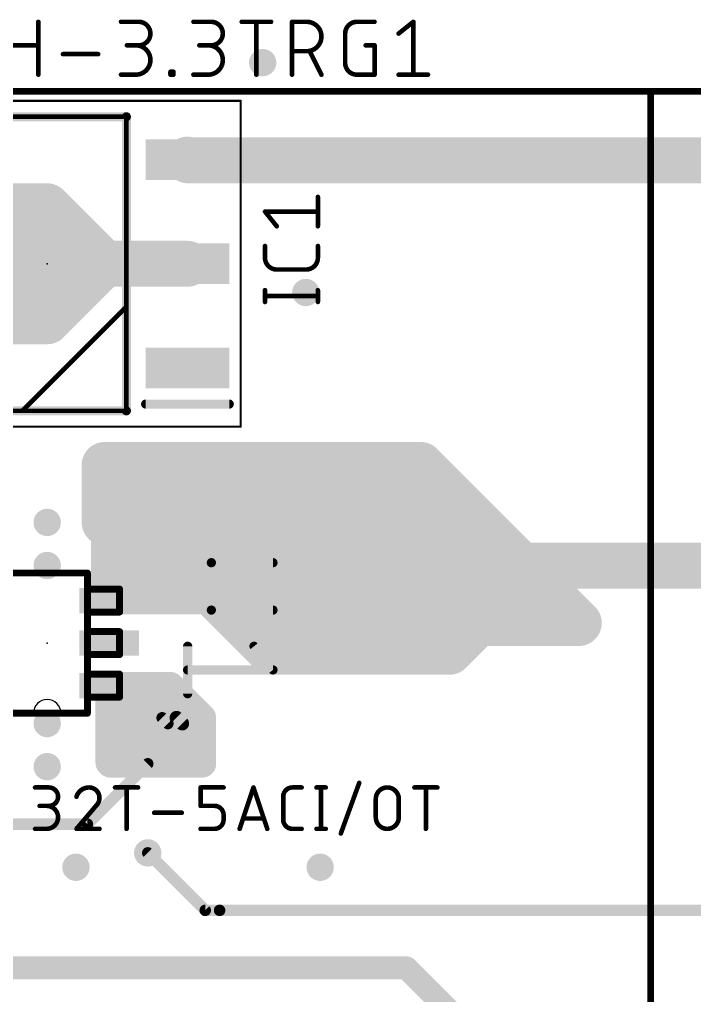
# Model space of a CAD drawing. Extents: x -1.91 to 1.91, y -2.61 to 1.61.
# Drawn here: x -0.024 to 0.563, y 0.263 to 1.113 of the extents above; entities that cross this region are included whole.
import ezdxf

# ---------------------------------------------------------------- set-up
doc = ezdxf.new("R2010")
doc.units = 0
for name, color, linetype in [('1', 22, 'CONTINUOUS'), ('18', 82, 'CONTINUOUS'), ('21', 253, 'CONTINUOUS'), ('23', 7, 'CONTINUOUS'), ('25', 253, 'CONTINUOUS'), ('51', 253, 'CONTINUOUS')]:
    doc.layers.add(name, color=color, linetype=linetype)

# ---------------------------------------------------------------- blocks, each defined once
blk = doc.blocks.new('RECT')
blk.add_solid([(-0.5, -0.5), (0.5, -0.5), (-0.5, 0.5), (0.5, 0.5)])
blk = doc.blocks.new('ROUNDV')
at = {"const_width": 0.5}
blk.add_lwpolyline([(0, -0.25, 1), (0, 0.25, 1), (0, -0.25)], format="xyb", dxfattribs=at)

msp = doc.modelspace()

# ---------------------------------------------------------------- linework, layer by layer
at = {"layer": '1'}
for points, const_width in [([(0.122598, 0.99), (0.122047, 0.990551)], 0.04), ([(0.86, 0.99), (0.122598, 0.99)], 0.04), ([(0, 0.95), (-0.1, 0.95)], 0.04), ([(0.025, 0.925), (0, 0.95)], 0.04), ([(-0.097047, 0.925), (0.025, 0.925)], 0.04), ([(0.025, 0.925), (0.05, 0.9)], 0.04), ([(0.05, 0.9), (-0.175, 0.9)], 0.04), ([(0.05, 0.9), (0, 0.85)], 0.04), ([(0.122047, 0.9), (0.05, 0.9)], 0.04), ([(-0.1, 0.875), (0, 0.875)], 0.04), ([(0, 0.85), (-0.1, 0.85)], 0.04), ([(0.05, 0.7), (0.05, 0.725)], 0.04), ([(0.05, 0.725), (0.325, 0.725)], 0.04), ([(0.325, 0.725), (0.35, 0.7)], 0.04), ([(0.05, 0.675), (0.05, 0.7)], 0.04), ([(0.05, 0.7), (0.175, 0.7)], 0.04), ([(0.175, 0.7), (0.20625, 0.66875)], 0.04), ([(0.175, 0.7), (0.2375, 0.7)], 0.04), ([(0.2375, 0.7), (0.26875, 0.66875)], 0.04), ([(0.2375, 0.7), (0.325, 0.7)], 0.04), ([(0.325, 0.7), (0.4125, 0.6125)], 0.04), ([(0.325, 0.7), (0.35, 0.7)], 0.04), ([(0.35, 0.7), (0.4625, 0.5875)], 0.04), ([(0.20625, 0.66875), (0.225, 0.65)], 0.04), ([(0.20625, 0.66875), (0.24375, 0.66875)], 0.04), ([(0.24375, 0.66875), (0.2875, 0.625)], 0.04), ([(0.26875, 0.66875), (0.2875, 0.65)], 0.04), ([(0.30625, 0.66875), (0.26875, 0.66875)], 0.04), ([(0.3125, 0.675), (0.30625, 0.66875)], 0.04), ([(0.35, 0.6375), (0.3125, 0.675)], 0.04), ([(0.15, 0.675), (0.05, 0.675)], 0.024), ([(0.05, 0.675), (0.05, 0.655)], 0.024), ([(0.1375, 0.66), (0.13, 0.6525)], 0.04), ([(0.1625, 0.6625), (0.15, 0.675)], 0.024), ([(0.175, 0.65), (0.1625, 0.6625)], 0.04), ([(0.1725, 0.6525), (0.1625, 0.6625)], 0.024), ([(0.05, 0.655), (0.05, 0.64)], 0.024), ([(0.0525, 0.6525), (0.05, 0.655)], 0.024), ([(0.13, 0.6525), (0.0525, 0.6525)], 0.024), ([(0.1725, 0.6525), (0.13, 0.6525)], 0.024), ([(0.225, 0.65), (0.175, 0.65)], 0.04), ([(0.175, 0.65), (0.1725, 0.6525)], 0.024), ([(0.225, 0.65), (0.268, 0.607)], 0.04), ([(0.2875, 0.65), (0.225, 0.65)], 0.04), ([(0.2875, 0.65), (0.3375, 0.6)], 0.04), ([(0.17, 0.64), (0.1775, 0.6475)], 0.024), ([(0.1775, 0.6475), (0.175, 0.65)], 0.024), ([(0.375, 0.6125), (0.35, 0.6375)], 0.04), ([(0.9625, 0.6375), (0.35, 0.6375)], 0.04), ([(0.05, 0.64), (0.05, 0.625)], 0.024), ([(0.05, 0.64), (0.17, 0.64)], 0.024), ([(0.0575, 0.6325), (0.05, 0.64)], 0.024), ([(0.185, 0.625), (0.17, 0.64)], 0.02), ([(0.05, 0.625), (0.05, 0.611)], 0.024), ([(0.05, 0.625), (0.185, 0.625)], 0.024), ([(0.2, 0.6325), (0.0575, 0.6325)], 0.024), ([(0.185, 0.625), (0.2275, 0.625)], 0.024), ([(0.1975, 0.6275), (0.195, 0.625)], 0.024), ([(0.195, 0.625), (0.2, 0.63)], 0.02), ([(0.235, 0.6325), (0.2, 0.6325)], 0.024), ([(0.2, 0.63), (0.2, 0.6325)], 0.02), ([(0.2, 0.6195), (0.2, 0.63)], 0.02), ([(0.2275, 0.625), (0.235, 0.6325)], 0.024), ([(0.2125, 0.607), (0.2, 0.6195)], 0.02), ([(0.375, 0.5875), (0.375, 0.6125)], 0.04), ([(0.4125, 0.6125), (0.425, 0.6125)], 0.04), ([(0.425, 0.6125), (0.45, 0.5875)], 0.04), ([(0.05, 0.611), (0.054, 0.607)], 0.024), ([(0.15, 0.607), (0.1945, 0.5625)], 0.04), ([(0.1945, 0.6), (0.1875, 0.607)], 0.04), ([(0.2195, 0.6), (0.1945, 0.6)], 0.04), ([(0.2125, 0.607), (0.268, 0.607)], 0.04), ([(0.2195, 0.6), (0.2125, 0.607)], 0.04), ([(0.3375, 0.6), (0.2195, 0.6)], 0.04), ([(0.35, 0.5875), (0.3375, 0.6)], 0.04), ([(0.054, 0.607), (0.15, 0.607)], 0.024), ([(0.15, 0.607), (0.1875, 0.607)], 0.024), ([(0.1875, 0.607), (0.2125, 0.607)], 0.024), ([(0.2125, 0.607), (0.237, 0.607)], 0.024), ([(0.375, 0.5875), (0.35, 0.5875)], 0.04), ([(0.35, 0.5625), (0.375, 0.5875)], 0.04), ([(0.45, 0.5875), (0.375, 0.5875)], 0.04), ([(0.4625, 0.5875), (0.45, 0.5875)], 0.04), ([(0.1945, 0.5625), (0.35, 0.5625)], 0.04), ([(0.054, 0.533), (0.054, 0.515)], 0.024), ([(0.054, 0.533), (0.107, 0.533)], 0.024), ([(0.107, 0.533), (0.12, 0.52)], 0.024), ([(0.11, 0.525), (0.1, 0.515)], 0.02), ([(0.054, 0.515), (0.054, 0.5)], 0.024), ([(0.054, 0.515), (0.1, 0.515)], 0.024), ([(0.1, 0.515), (0.115, 0.515)], 0.024), ([(0.115, 0.515), (0.12, 0.52)], 0.024), ([(0.12, 0.52), (0.135, 0.505)], 0.024), ([(0.059, 0.505), (0.054, 0.5)], 0.024), ([(0.054, 0.5), (0.054, 0.485)], 0.024), ([(0.1, 0.505), (0.059, 0.505)], 0.024), ([(0.1125, 0.505), (0.1, 0.505)], 0.024), ([(0.115, 0.5), (0.1, 0.485)], 0.02), ([(0.105, 0.5), (0.1, 0.505)], 0.01), ([(0.135, 0.505), (0.1125, 0.505)], 0.024), ([(0.1125, 0.505), (0.1175, 0.5)], 0.012), ([(0.135, 0.505), (0.135, 0.485)], 0.024), ([(0.054, 0.485), (0.054, 0.466)], 0.024), ([(0.054, 0.485), (0.1, 0.485)], 0.024), ([(0.1, 0.485), (0.135, 0.485)], 0.024), ([(0.135, 0.485), (0.135, 0.465)], 0.024), ([(0.054, 0.466), (0.055, 0.465)], 0.024), ([(0.055, 0.465), (0.0875, 0.465)], 0.024), ([(0.0875, 0.465), (0.135, 0.465)], 0.024), ([(0.0875, 0.465), (0.035, 0.4125)], 0.01), ([(0.035, 0.4125), (-0.4, 0.4125)], 0.01), ([(0.1375, 0.3375), (0.0875, 0.3875)], 0.01), ([(0.15, 0.3375), (0.1375, 0.3375)], 0.01), ([(0.675, 0.3375), (0.15, 0.3375)], 0.01), ([(-0.325, 0.2875), (0.3125, 0.2875)], 0.02), ([(0.3125, 0.2875), (0.65, -0.05)], 0.02)]:
    msp.add_lwpolyline(points, dxfattribs=dict(at, const_width=const_width))
for points, const_width in [([(0.129118, 0.997622, 1), (0.114976, 0.98348)], 0.02), ([(0.122598, 1, 1), (0.122598, 0.98)], 0.02), ([(0.115527, 0.982929, 1), (0.129669, 0.997071)], 0.02), ([(0.007071, 0.957071, 1), (-0.007071, 0.942929)], 0.02), ([(0, 0.94, 1), (0, 0.96)], 0.02), ([(0.032071, 0.932071, 1), (0.017929, 0.917929)], 0.02), ([(0.025, 0.915, 1), (0.025, 0.935)], 0.02), ([(0.017929, 0.917929, 1), (0.032071, 0.932071)], 0.02), ([(0.05, 0.91, 1), (0.05, 0.89)], 0.02), ([(0.057071, 0.892929, 1), (0.042929, 0.907071)], 0.02), ([(0.042929, 0.892929, 1), (0.057071, 0.907071)], 0.02), ([(0.05, 0.89, 1), (0.05, 0.91)], 0.02), ([(0.122047, 0.89, 1), (0.122047, 0.91)], 0.02), ([(0, 0.865, 1), (0, 0.885)], 0.02), ([(-0.007071, 0.857071, 1), (0.007071, 0.842929)], 0.02), ([(0, 0.84, 1), (0, 0.86)], 0.02), ([(0.06, 0.725, 1), (0.04, 0.725)], 0.02), ([(0.05, 0.735, 1), (0.05, 0.715)], 0.02), ([(0.332071, 0.732071, 1), (0.317929, 0.717929)], 0.02), ([(0.325, 0.715, 1), (0.325, 0.735)], 0.02), ([(0.06, 0.7, 1), (0.04, 0.7)], 0.02), ([(0.05, 0.71, 1), (0.05, 0.69)], 0.02), ([(0.182071, 0.707071, 1), (0.167929, 0.692929)], 0.02), ([(0.175, 0.71, 1), (0.175, 0.69)], 0.02), ([(0.175, 0.69, 1), (0.175, 0.71)], 0.02), ([(0.244571, 0.707071, 1), (0.230429, 0.692929)], 0.02), ([(0.2375, 0.71, 1), (0.2375, 0.69)], 0.02), ([(0.2375, 0.69, 1), (0.2375, 0.71)], 0.02), ([(0.332071, 0.707071, 1), (0.317929, 0.692929)], 0.02), ([(0.325, 0.71, 1), (0.325, 0.69)], 0.02), ([(0.325, 0.69, 1), (0.325, 0.71)], 0.02), ([(0.357071, 0.707071, 1), (0.342929, 0.692929)], 0.02), ([(0.342929, 0.692929, 1), (0.357071, 0.707071)], 0.02), ([(0.35, 0.69, 1), (0.35, 0.71)], 0.02), ([(0.04, 0.7, 1), (0.06, 0.7)], 0.02), ([(0.213321, 0.675821, 1), (0.199179, 0.661679)], 0.02), ([(0.20625, 0.67875, 1), (0.20625, 0.65875)], 0.02), ([(0.250821, 0.675821, 1), (0.236679, 0.661679)], 0.02), ([(0.24375, 0.65875, 1), (0.24375, 0.67875)], 0.02), ([(0.275821, 0.675821, 1), (0.261679, 0.661679)], 0.02), ([(0.26875, 0.67875, 1), (0.26875, 0.65875)], 0.02), ([(0.319571, 0.682071, 1), (0.305429, 0.667929)], 0.02), ([(0.319571, 0.667929, 1), (0.305429, 0.682071)], 0.02), ([(0.30625, 0.65875, 1), (0.30625, 0.67875)], 0.02), ([(0.04, 0.675, 1), (0.06, 0.675)], 0.02), ([(0.05, 0.681, 1), (0.05, 0.669)], 0.012), ([(0.056, 0.675, 1), (0.044, 0.675)], 0.012), ([(0.144571, 0.652929, 1), (0.130429, 0.667071)], 0.02), ([(0.154243, 0.679243, 1), (0.145757, 0.670757)], 0.012), ([(0.169571, 0.669571, 1), (0.155429, 0.655429)], 0.02), ([(0.15, 0.669, 1), (0.15, 0.681)], 0.012), ([(0.199179, 0.661679, 1), (0.213321, 0.675821)], 0.02), ([(0.261679, 0.661679, 1), (0.275821, 0.675821)], 0.02), ([(0.299179, 0.675821, 1), (0.313321, 0.661679)], 0.02), ([(0.166743, 0.666743, 1), (0.158257, 0.658257)], 0.012), ([(0.158257, 0.658257, 1), (0.166743, 0.666743)], 0.012), ([(0.054243, 0.659243, 1), (0.045757, 0.650757)], 0.012), ([(0.056, 0.655, 1), (0.044, 0.655)], 0.012), ([(0.0525, 0.6585, 1), (0.0525, 0.6465)], 0.012), ([(0.048257, 0.648257, 1), (0.056743, 0.656743)], 0.012), ([(0.122929, 0.659571, 1), (0.137071, 0.645429)], 0.02), ([(0.13, 0.6585, 1), (0.13, 0.6465)], 0.012), ([(0.13, 0.6465, 1), (0.13, 0.6585)], 0.012), ([(0.175, 0.66, 1), (0.175, 0.64)], 0.02), ([(0.167929, 0.642929, 1), (0.182071, 0.657071)], 0.02), ([(0.176743, 0.656743, 1), (0.168257, 0.648257)], 0.012), ([(0.168257, 0.648257, 1), (0.176743, 0.656743)], 0.012), ([(0.1725, 0.6465, 1), (0.1725, 0.6585)], 0.012), ([(0.232071, 0.657071, 1), (0.217929, 0.642929)], 0.02), ([(0.225, 0.66, 1), (0.225, 0.64)], 0.02), ([(0.217929, 0.642929, 1), (0.232071, 0.657071)], 0.02), ([(0.225, 0.64, 1), (0.225, 0.66)], 0.02), ([(0.294571, 0.657071, 1), (0.280429, 0.642929)], 0.02), ([(0.280429, 0.642929, 1), (0.294571, 0.657071)], 0.02), ([(0.2875, 0.64, 1), (0.2875, 0.66)], 0.02), ([(0.044, 0.655, 1), (0.056, 0.655)], 0.012), ([(0.179243, 0.654243, 1), (0.170757, 0.645757)], 0.012), ([(0.170757, 0.645757, 1), (0.179243, 0.654243)], 0.012), ([(0.181743, 0.643257, 1), (0.173257, 0.651743)], 0.012), ([(0.173257, 0.643257, 1), (0.181743, 0.651743)], 0.012), ([(0.357071, 0.644571, 1), (0.342929, 0.630429)], 0.02), ([(0.35, 0.6475, 1), (0.35, 0.6275)], 0.02), ([(0.342929, 0.630429, 1), (0.357071, 0.644571)], 0.02), ([(0.054243, 0.644243, 1), (0.045757, 0.635757)], 0.012), ([(0.056, 0.64, 1), (0.044, 0.64)], 0.012), ([(0.05, 0.646, 1), (0.05, 0.634)], 0.012), ([(0.044, 0.64, 1), (0.056, 0.64)], 0.012), ([(0.165757, 0.644243, 1), (0.174243, 0.635757)], 0.012), ([(0.173536, 0.643536, 1), (0.166464, 0.636464)], 0.01), ([(0.17, 0.634, 1), (0.17, 0.646)], 0.012), ([(0.056, 0.625, 1), (0.044, 0.625)], 0.012), ([(0.05, 0.631, 1), (0.05, 0.619)], 0.012), ([(0.0575, 0.6385, 1), (0.0575, 0.6265)], 0.012), ([(0.053257, 0.628257, 1), (0.061743, 0.636743)], 0.012), ([(0.185, 0.631, 1), (0.185, 0.619)], 0.012), ([(0.185, 0.619, 1), (0.185, 0.631)], 0.012), ([(0.201743, 0.623257, 1), (0.193257, 0.631743)], 0.012), ([(0.2, 0.6385, 1), (0.2, 0.6265)], 0.012), ([(0.205, 0.6325, 1), (0.195, 0.6325)], 0.01), ([(0.205, 0.63, 1), (0.195, 0.63)], 0.01), ([(0.203536, 0.626464, 1), (0.196464, 0.633536)], 0.01), ([(0.2, 0.6265, 1), (0.2, 0.6385)], 0.012), ([(0.2275, 0.619, 1), (0.2275, 0.631)], 0.012), ([(0.239243, 0.628257, 1), (0.230757, 0.636743)], 0.012), ([(0.235, 0.6265, 1), (0.235, 0.6385)], 0.012), ([(0.280429, 0.617929, 1), (0.294571, 0.632071)], 0.02), ([(0.044, 0.625, 1), (0.056, 0.625)], 0.012), ([(0.181464, 0.621464, 1), (0.188536, 0.628536)], 0.01), ([(0.190757, 0.629243, 1), (0.199243, 0.620757)], 0.012), ([(0.191464, 0.628536, 1), (0.198536, 0.621464)], 0.01), ([(0.203536, 0.623036, 1), (0.196464, 0.615964)], 0.01), ([(0.195, 0.63, 1), (0.205, 0.63)], 0.01), ([(0.223257, 0.629243, 1), (0.231743, 0.620757)], 0.012), ([(0.385, 0.6125, 1), (0.365, 0.6125)], 0.02), ([(0.367929, 0.605429, 1), (0.382071, 0.619571)], 0.02), ([(0.4125, 0.6225, 1), (0.4125, 0.6025)], 0.02), ([(0.405429, 0.605429, 1), (0.419571, 0.619571)], 0.02), ([(0.432071, 0.619571, 1), (0.417929, 0.605429)], 0.02), ([(0.425, 0.6025, 1), (0.425, 0.6225)], 0.02), ([(0.054243, 0.615243, 1), (0.045757, 0.606757)], 0.012), ([(0.157071, 0.614071, 1), (0.142929, 0.599929)], 0.02), ([(0.194571, 0.614071, 1), (0.180429, 0.599929)], 0.02), ([(0.1945, 0.61, 1), (0.1945, 0.59)], 0.02), ([(0.195, 0.6195, 1), (0.205, 0.6195)], 0.01), ([(0.2125, 0.617, 1), (0.2125, 0.597)], 0.02), ([(0.219571, 0.614071, 1), (0.205429, 0.599929)], 0.02), ([(0.2195, 0.61, 1), (0.2195, 0.59)], 0.02), ([(0.2195, 0.59, 1), (0.2195, 0.61)], 0.02), ([(0.260929, 0.599929, 1), (0.275071, 0.614071)], 0.02), ([(0.268, 0.597, 1), (0.268, 0.617)], 0.02), ([(0.344571, 0.607071, 1), (0.330429, 0.592929)], 0.02), ([(0.3375, 0.59, 1), (0.3375, 0.61)], 0.02), ([(0.044, 0.611, 1), (0.056, 0.611)], 0.012), ([(0.054, 0.613, 1), (0.054, 0.601)], 0.012), ([(0.049757, 0.602757, 1), (0.058243, 0.611243)], 0.012), ([(0.15, 0.613, 1), (0.15, 0.601)], 0.012), ([(0.15, 0.601, 1), (0.15, 0.613)], 0.012), ([(0.1875, 0.613, 1), (0.1875, 0.601)], 0.012), ([(0.187429, 0.592929, 1), (0.201571, 0.607071)], 0.02), ([(0.1875, 0.601, 1), (0.1875, 0.613)], 0.012), ([(0.2125, 0.613, 1), (0.2125, 0.601)], 0.012), ([(0.212429, 0.592929, 1), (0.226571, 0.607071)], 0.02), ([(0.208964, 0.603464, 1), (0.216036, 0.610536)], 0.01), ([(0.2125, 0.601, 1), (0.2125, 0.613)], 0.012), ([(0.237, 0.601, 1), (0.237, 0.613)], 0.012), ([(0.330429, 0.592929, 1), (0.344571, 0.607071)], 0.02), ([(0.35, 0.5975, 1), (0.35, 0.5775)], 0.02), ([(0.342929, 0.580429, 1), (0.357071, 0.594571)], 0.02), ([(0.375, 0.5975, 1), (0.375, 0.5775)], 0.02), ([(0.382071, 0.580429, 1), (0.367929, 0.594571)], 0.02), ([(0.375, 0.5775, 1), (0.375, 0.5975)], 0.02), ([(0.45, 0.5975, 1), (0.45, 0.5775)], 0.02), ([(0.442929, 0.580429, 1), (0.457071, 0.594571)], 0.02), ([(0.45, 0.5775, 1), (0.45, 0.5975)], 0.02), ([(0.455429, 0.580429, 1), (0.469571, 0.594571)], 0.02), ([(0.4625, 0.5775, 1), (0.4625, 0.5975)], 0.02), ([(0.365, 0.5875, 1), (0.385, 0.5875)], 0.02), ([(0.1945, 0.5725, 1), (0.1945, 0.5525)], 0.02), ([(0.187429, 0.555429, 1), (0.201571, 0.569571)], 0.02), ([(0.342929, 0.569571, 1), (0.357071, 0.555429)], 0.02), ([(0.35, 0.5525, 1), (0.35, 0.5725)], 0.02), ([(0.06, 0.533, 1), (0.048, 0.533)], 0.012), ([(0.054, 0.539, 1), (0.054, 0.527)], 0.012), ([(0.111243, 0.537243, 1), (0.102757, 0.528757)], 0.012), ([(0.107, 0.527, 1), (0.107, 0.539)], 0.012), ([(0.113536, 0.521464, 1), (0.106464, 0.528536)], 0.01), ([(0.06, 0.515, 1), (0.048, 0.515)], 0.012), ([(0.054, 0.521, 1), (0.054, 0.509)], 0.012), ([(0.1, 0.521, 1), (0.1, 0.509)], 0.012), ([(0.1, 0.509, 1), (0.1, 0.521)], 0.012), ([(0.124243, 0.524243, 1), (0.115757, 0.515757)], 0.012), ([(0.115, 0.509, 1), (0.115, 0.521)], 0.012), ([(0.124243, 0.515757, 1), (0.115757, 0.524243)], 0.012), ([(0.115757, 0.515757, 1), (0.124243, 0.524243)], 0.012), ([(0.048, 0.515, 1), (0.06, 0.515)], 0.012), ([(0.096464, 0.518536, 1), (0.103536, 0.511464)], 0.01), ([(0.110757, 0.519243, 1), (0.119243, 0.510757)], 0.012), ([(0.049757, 0.504243, 1), (0.058243, 0.495757)], 0.012), ([(0.06, 0.5, 1), (0.048, 0.5)], 0.012), ([(0.059, 0.511, 1), (0.059, 0.499)], 0.012), ([(0.063243, 0.500757, 1), (0.054757, 0.509243)], 0.012), ([(0.1, 0.511, 1), (0.1, 0.499)], 0.012), ([(0.1, 0.499, 1), (0.1, 0.511)], 0.012), ([(0.101768, 0.506768, 1), (0.098232, 0.503232)], 0.005), ([(0.1125, 0.511, 1), (0.1125, 0.499)], 0.012), ([(0.118536, 0.496464, 1), (0.111464, 0.503536)], 0.01), ([(0.1125, 0.499, 1), (0.1125, 0.511)], 0.012), ([(0.114621, 0.507121, 1), (0.110379, 0.502879)], 0.006), ([(0.141, 0.505, 1), (0.129, 0.505)], 0.012), ([(0.130757, 0.500757, 1), (0.139243, 0.509243)], 0.012), ([(0.135, 0.499, 1), (0.135, 0.511)], 0.012), ([(0.048, 0.5, 1), (0.06, 0.5)], 0.012), ([(0.103232, 0.498232, 1), (0.106768, 0.501768)], 0.005), ([(0.115379, 0.497879, 1), (0.119621, 0.502121)], 0.006), ([(0.06, 0.485, 1), (0.048, 0.485)], 0.012), ([(0.054, 0.491, 1), (0.054, 0.479)], 0.012), ([(0.1, 0.491, 1), (0.1, 0.479)], 0.012), ([(0.096464, 0.488536, 1), (0.103536, 0.481464)], 0.01), ([(0.1, 0.479, 1), (0.1, 0.491)], 0.012), ([(0.141, 0.485, 1), (0.129, 0.485)], 0.012), ([(0.135, 0.479, 1), (0.135, 0.491)], 0.012), ([(0.048, 0.485, 1), (0.06, 0.485)], 0.012), ([(0.129, 0.485, 1), (0.141, 0.485)], 0.012), ([(0.058243, 0.470243, 1), (0.049757, 0.461757)], 0.012), ([(0.055, 0.471, 1), (0.055, 0.459)], 0.012), ([(0.0875, 0.471, 1), (0.0875, 0.459)], 0.012), ([(0.0875, 0.459, 1), (0.0875, 0.471)], 0.012), ([(0.135, 0.459, 1), (0.135, 0.471)], 0.012), ([(0.048, 0.466, 1), (0.06, 0.466)], 0.012), ([(0.050757, 0.460757, 1), (0.059243, 0.469243)], 0.012), ([(0.089268, 0.463232, 1), (0.085732, 0.466768)], 0.005), ([(0.129, 0.465, 1), (0.141, 0.465)], 0.012), ([(0.033232, 0.414268, 1), (0.036768, 0.410732)], 0.005), ([(0.035, 0.41, 1), (0.035, 0.415)], 0.005), ([(0.089268, 0.389268, 1), (0.085732, 0.385732)], 0.005), ([(0.1375, 0.34, 1), (0.1375, 0.335)], 0.005), ([(0.135732, 0.335732, 1), (0.139268, 0.339268)], 0.005), ([(0.15, 0.34, 1), (0.15, 0.335)], 0.005), ([(0.15, 0.335, 1), (0.15, 0.34)], 0.005), ([(0.316036, 0.291036, 1), (0.308964, 0.283964)], 0.01), ([(0.3125, 0.2825, 1), (0.3125, 0.2925)], 0.01)]:
    msp.add_lwpolyline(points, format="xyb", dxfattribs=dict(at, const_width=const_width))
at = {"layer": '21'}
for points, const_width in [([(-0.007694, 1.1105), (-0.007694, 1.0645)], 0.004), ([(0.06425, 1.1105), (0.079583, 1.1105)], 0.004), ([(0.12725, 1.1105), (0.142583, 1.1105)], 0.004), ([(0.16925, 1.1105), (0.194805, 1.1105)], 0.004), ([(0.182027, 1.0645), (0.182027, 1.1105)], 0.004), ([(0.213039, 1.0645), (0.213039, 1.1105)], 0.004), ([(0.213039, 1.1105), (0.225817, 1.1105)], 0.004), ([(0.269472, 1.1105), (0.284805, 1.1105)], 0.004), ([(0.305749, 1.100278), (0.318527, 1.1105)], 0.004), ([(0.318527, 1.1105), (0.318527, 1.0645)], 0.004), ([(0.259249, 1.074722), (0.259249, 1.100278)], 0.004), ([(-0.03325, 1.090055), (-0.007694, 1.090055)], 0.004), ([(0.079583, 1.090055), (0.069361, 1.090055)], 0.004), ([(0.142583, 1.090055), (0.132361, 1.090055)], 0.004), ([(0.225817, 1.084944), (0.213039, 1.084944)], 0.004), ([(0.238595, 1.0645), (0.228373, 1.084944)], 0.004), ([(0.277138, 1.090055), (0.284805, 1.090055)], 0.004), ([(0.284805, 1.090055), (0.284805, 1.0645)], 0.004), ([(0.013695, 1.082389), (0.044361, 1.082389)], 0.004), ([(0.06425, 1.0645), (0.077028, 1.0645)], 0.004), ([(0.10725, 1.0645), (0.10725, 1.067055)], 0.004), ([(0.10725, 1.067055), (0.109805, 1.067055)], 0.004), ([(0.109805, 1.0645), (0.10725, 1.0645)], 0.004), ([(0.109805, 1.067055), (0.109805, 1.0645)], 0.004), ([(0.12725, 1.0645), (0.140027, 1.0645)], 0.004), ([(0.284805, 1.0645), (0.269472, 1.0645)], 0.004), ([(0.305749, 1.0645), (0.331305, 1.0645)], 0.004), ([(-0.525, 1.05), (0.525, 1.05)], 0.006), ([(0.525, 1.05), (0.875, 1.05)], 0.006), ([(0.525, -0.05), (0.525, 1.05)], 0.006), ([(-0.068898, 1.027953), (0.068898, 1.027953)], 0.007874), ([(0.068898, 1.027953), (0.068898, 0.772047)], 0.007874), ([(0.158465, 0.777953), (0.08563, 0.777953)], 0.007874), ([(0.068898, 0.772047), (-0.068898, 0.772047)], 0.007874), ([(-0.024, 0.509), (-0.012, 0.509)], 0.006), ([(-0.012, 0.509), (0.012, 0.509)], 0.006), ([(0.012, 0.509), (0.024, 0.509)], 0.006), ([(0.255476, 0.404415), (0.271476, 0.448415)], 0.004), ([(-0.010523, 0.444415), (0.001477, 0.444415)], 0.004), ([(0.059077, 0.444415), (0.079077, 0.444415)], 0.004), ([(0.069077, 0.408415), (0.069077, 0.444415)], 0.004), ([(0.133477, 0.428415), (0.133477, 0.444415)], 0.004), ([(0.133477, 0.444415), (0.153477, 0.444415)], 0.004), ([(0.167477, 0.408415), (0.179477, 0.444415)], 0.004), ([(0.179477, 0.444415), (0.191477, 0.408415)], 0.004), ([(0.213359, 0.444415), (0.221359, 0.444415)], 0.004), ([(0.234276, 0.444415), (0.242276, 0.444415)], 0.004), ([(0.238276, 0.444415), (0.238276, 0.408415)], 0.004), ([(0.319476, 0.444415), (0.339476, 0.444415)], 0.004), ([(0.329476, 0.408415), (0.329476, 0.444415)], 0.004), ([(0.205359, 0.416415), (0.205359, 0.436415)], 0.004), ([(0.285876, 0.418415), (0.285876, 0.434415)], 0.004), ([(0.305876, 0.434415), (0.305876, 0.418415)], 0.004), ([(0.001477, 0.428415), (-0.006523, 0.428415)], 0.004), ([(0.042477, 0.428415), (0.025477, 0.408415)], 0.004), ([(0.145477, 0.428415), (0.133477, 0.428415)], 0.004), ([(0.093077, 0.422415), (0.117077, 0.422415)], 0.004), ([(0.153477, 0.416415), (0.153477, 0.420415)], 0.004), ([(0.188477, 0.417415), (0.170477, 0.417415)], 0.004), ([(-0.010523, 0.408415), (-0.000523, 0.408415)], 0.004), ([(0.025477, 0.408415), (0.045477, 0.408415)], 0.004), ([(0.133477, 0.408415), (0.145477, 0.408415)], 0.004), ([(0.221359, 0.408415), (0.213359, 0.408415)], 0.004), ([(0.234276, 0.408415), (0.242276, 0.408415)], 0.004)]:
    msp.add_lwpolyline(points, dxfattribs=dict(at, const_width=const_width))
for points, const_width in [([(-0.006694, 1.1105, 1), (-0.008694, 1.1105)], 0.002), ([(0.06425, 1.1115, 1), (0.06425, 1.1095)], 0.002), ([(0.079583, 1.090055, 1), (0.079583, 1.1105)], 0.004), ([(0.079583, 1.1115, 1), (0.079583, 1.1095)], 0.002), ([(0.079583, 1.1095, 1), (0.079583, 1.1115)], 0.002), ([(0.12725, 1.1115, 1), (0.12725, 1.1095)], 0.002), ([(0.142583, 1.090055, 1), (0.142583, 1.1105)], 0.004), ([(0.142583, 1.1115, 1), (0.142583, 1.1095)], 0.002), ([(0.142583, 1.1095, 1), (0.142583, 1.1115)], 0.002), ([(0.16925, 1.1115, 1), (0.16925, 1.1095)], 0.002), ([(0.183027, 1.1105, 1), (0.181027, 1.1105)], 0.002), ([(0.194805, 1.1095, 1), (0.194805, 1.1115)], 0.002), ([(0.214039, 1.1105, 1), (0.212039, 1.1105)], 0.002), ([(0.213039, 1.1115, 1), (0.213039, 1.1095)], 0.002), ([(0.225817, 1.084944, 1), (0.225817, 1.1105)], 0.004), ([(0.225817, 1.1115, 1), (0.225817, 1.1095)], 0.002), ([(0.225817, 1.1095, 1), (0.225817, 1.1115)], 0.002), ([(0.269472, 1.1105, 0.41421), (0.259249, 1.100278)], 0.004), ([(0.269472, 1.1115, 1), (0.269472, 1.1095)], 0.002), ([(0.269472, 1.1095, 1), (0.269472, 1.1115)], 0.002), ([(0.284805, 1.1095, 1), (0.284805, 1.1115)], 0.002), ([(0.319527, 1.1105, 1), (0.317527, 1.1105)], 0.002), ([(0.319152, 1.109719, 1), (0.317902, 1.111281)], 0.002), ([(0.260249, 1.100278, 1), (0.258249, 1.100278)], 0.002), ([(0.258249, 1.100278, 1), (0.260249, 1.100278)], 0.002), ([(0.305125, 1.101059, 1), (0.306374, 1.099497)], 0.002), ([(-0.007694, 1.089055, 1), (-0.007694, 1.091055)], 0.002), ([(0.069361, 1.091055, 1), (0.069361, 1.089055)], 0.002), ([(0.077028, 1.0645, 1), (0.077028, 1.090055)], 0.004), ([(0.077028, 1.091055, 1), (0.077028, 1.089055)], 0.002), ([(0.079583, 1.091055, 1), (0.079583, 1.089055)], 0.002), ([(0.079583, 1.089055, 1), (0.079583, 1.091055)], 0.002), ([(0.132361, 1.091055, 1), (0.132361, 1.089055)], 0.002), ([(0.140027, 1.0645, 1), (0.140027, 1.090055)], 0.004), ([(0.140027, 1.091055, 1), (0.140027, 1.089055)], 0.002), ([(0.142583, 1.091055, 1), (0.142583, 1.089055)], 0.002), ([(0.142583, 1.089055, 1), (0.142583, 1.091055)], 0.002), ([(0.213039, 1.085944, 1), (0.213039, 1.083944)], 0.002), ([(0.225817, 1.085944, 1), (0.225817, 1.083944)], 0.002), ([(0.225817, 1.083944, 1), (0.225817, 1.085944)], 0.002), ([(0.229267, 1.085392, 1), (0.227478, 1.084497)], 0.002), ([(0.277138, 1.091055, 1), (0.277138, 1.089055)], 0.002), ([(0.285805, 1.090055, 1), (0.283805, 1.090055)], 0.002), ([(0.284805, 1.089055, 1), (0.284805, 1.091055)], 0.002), ([(0.013695, 1.083389, 1), (0.013695, 1.081389)], 0.002), ([(0.044361, 1.081389, 1), (0.044361, 1.083389)], 0.002), ([(0.259249, 1.074722, 0.414214), (0.269472, 1.0645)], 0.004), ([(0.260249, 1.074722, 1), (0.258249, 1.074722)], 0.002), ([(0.258249, 1.074722, 1), (0.260249, 1.074722)], 0.002), ([(-0.008694, 1.0645, 1), (-0.006694, 1.0645)], 0.002), ([(0.06425, 1.0655, 1), (0.06425, 1.0635)], 0.002), ([(0.077028, 1.0655, 1), (0.077028, 1.0635)], 0.002), ([(0.077028, 1.0635, 1), (0.077028, 1.0655)], 0.002), ([(0.10825, 1.067055, 1), (0.10625, 1.067055)], 0.002), ([(0.10725, 1.068055, 1), (0.10725, 1.066055)], 0.002), ([(0.10725, 1.0655, 1), (0.10725, 1.0635)], 0.002), ([(0.10625, 1.0645, 1), (0.10825, 1.0645)], 0.002), ([(0.110805, 1.067055, 1), (0.108805, 1.067055)], 0.002), ([(0.108805, 1.0645, 1), (0.110805, 1.0645)], 0.002), ([(0.109805, 1.066055, 1), (0.109805, 1.068055)], 0.002), ([(0.109805, 1.0635, 1), (0.109805, 1.0655)], 0.002), ([(0.12725, 1.0655, 1), (0.12725, 1.0635)], 0.002), ([(0.140027, 1.0655, 1), (0.140027, 1.0635)], 0.002), ([(0.140027, 1.0635, 1), (0.140027, 1.0655)], 0.002), ([(0.181027, 1.0645, 1), (0.183027, 1.0645)], 0.002), ([(0.212039, 1.0645, 1), (0.214039, 1.0645)], 0.002), ([(0.2377, 1.064053, 1), (0.239489, 1.064947)], 0.002), ([(0.269472, 1.0655, 1), (0.269472, 1.0635)], 0.002), ([(0.269472, 1.0635, 1), (0.269472, 1.0655)], 0.002), ([(0.283805, 1.0645, 1), (0.285805, 1.0645)], 0.002), ([(0.284805, 1.0635, 1), (0.284805, 1.0655)], 0.002), ([(0.305749, 1.0655, 1), (0.305749, 1.0635)], 0.002), ([(0.317527, 1.0645, 1), (0.319527, 1.0645)], 0.002), ([(0.331305, 1.0635, 1), (0.331305, 1.0655)], 0.002), ([(0.525, 1.0515, 1), (0.525, 1.0485)], 0.003), ([(0.5265, 1.05, 1), (0.5235, 1.05)], 0.003), ([(0.525, 1.0485, 1), (0.525, 1.0515)], 0.003), ([(0.070866, 1.027953, 1), (0.066929, 1.027953)], 0.003937), ([(0.068898, 1.025984, 1), (0.068898, 1.029921)], 0.003937), ([(0.08563, 0.779921, 1), (0.08563, 0.775984)], 0.003937), ([(0.158465, 0.775984, 1), (0.158465, 0.779921)], 0.003937), ([(0.066929, 0.772047, 1), (0.070866, 0.772047)], 0.003937), ([(0.068898, 0.770079, 1), (0.068898, 0.774016)], 0.003937), ([(-0.024, 0.5105, 1), (-0.024, 0.5075)], 0.003), ([(-0.012, 0.5105, 1), (-0.012, 0.5075)], 0.003), ([(-0.012, 0.5075, 1), (-0.012, 0.5105)], 0.003), ([(0.012, 0.5105, 1), (0.012, 0.5075)], 0.003), ([(0.012, 0.5075, 1), (0.012, 0.5105)], 0.003), ([(0.024, 0.5075, 1), (0.024, 0.5105)], 0.003), ([(0.272416, 0.448073, 1), (0.270536, 0.448756)], 0.002), ([(-0.010523, 0.445415, 1), (-0.010523, 0.443415)], 0.002), ([(0.001477, 0.428415, 1), (0.001477, 0.444415)], 0.004), ([(0.001477, 0.445415, 1), (0.001477, 0.443415)], 0.002), ([(0.001477, 0.443415, 1), (0.001477, 0.445415)], 0.002), ([(0.036477, 0.444415, 0.325184), (0.025477, 0.436415)], 0.004), ([(0.045477, 0.435415, 0.414214), (0.036477, 0.444415)], 0.004), ([(0.036477, 0.445415, 1), (0.036477, 0.443415)], 0.002), ([(0.036477, 0.443415, 1), (0.036477, 0.445415)], 0.002), ([(0.059077, 0.445415, 1), (0.059077, 0.443415)], 0.002), ([(0.070077, 0.444415, 1), (0.068077, 0.444415)], 0.002), ([(0.079077, 0.443415, 1), (0.079077, 0.445415)], 0.002), ([(0.134477, 0.444415, 1), (0.132477, 0.444415)], 0.002), ([(0.133477, 0.445415, 1), (0.133477, 0.443415)], 0.002), ([(0.153477, 0.443415, 1), (0.153477, 0.445415)], 0.002), ([(0.180425, 0.444731, 1), (0.178528, 0.444098)], 0.002), ([(0.180425, 0.444098, 1), (0.178528, 0.444731)], 0.002), ([(0.213359, 0.444415, 0.414214), (0.205359, 0.436415)], 0.004), ([(0.213359, 0.445415, 1), (0.213359, 0.443415)], 0.002), ([(0.213359, 0.443415, 1), (0.213359, 0.445415)], 0.002), ([(0.221359, 0.443415, 1), (0.221359, 0.445415)], 0.002), ([(0.234276, 0.445415, 1), (0.234276, 0.443415)], 0.002), ([(0.239276, 0.444415, 1), (0.237276, 0.444415)], 0.002), ([(0.242276, 0.443415, 1), (0.242276, 0.445415)], 0.002), ([(0.305876, 0.434415, 1), (0.285876, 0.434415)], 0.004), ([(0.319476, 0.445415, 1), (0.319476, 0.443415)], 0.002), ([(0.330476, 0.444415, 1), (0.328476, 0.444415)], 0.002), ([(0.339476, 0.443415, 1), (0.339476, 0.445415)], 0.002), ([(0.024526, 0.436723, 1), (0.026428, 0.436107)], 0.002), ([(0.042477, 0.428415, 0.205257), (0.045477, 0.435415)], 0.004), ([(0.046477, 0.435415, 1), (0.044477, 0.435415)], 0.002), ([(0.044477, 0.435415, 1), (0.046477, 0.435415)], 0.002), ([(0.206359, 0.436415, 1), (0.204359, 0.436415)], 0.002), ([(0.204359, 0.436415, 1), (0.206359, 0.436415)], 0.002), ([(0.286876, 0.434415, 1), (0.284876, 0.434415)], 0.002), ([(0.284876, 0.434415, 1), (0.286876, 0.434415)], 0.002), ([(0.306876, 0.434415, 1), (0.304876, 0.434415)], 0.002), ([(0.304876, 0.434415, 1), (0.306876, 0.434415)], 0.002), ([(-0.006523, 0.429415, 1), (-0.006523, 0.427415)], 0.002), ([(-0.000523, 0.408415, 1), (-0.000523, 0.428415)], 0.004), ([(-0.000523, 0.429415, 1), (-0.000523, 0.427415)], 0.002), ([(0.001477, 0.429415, 1), (0.001477, 0.427415)], 0.002), ([(0.001477, 0.427415, 1), (0.001477, 0.429415)], 0.002), ([(0.041787, 0.429139, 1), (0.043167, 0.42769)], 0.002), ([(0.043239, 0.427767, 1), (0.041715, 0.429062)], 0.002), ([(0.133477, 0.429415, 1), (0.133477, 0.427415)], 0.002), ([(0.132477, 0.428415, 1), (0.134477, 0.428415)], 0.002), ([(0.153477, 0.420415, 0.414214), (0.145477, 0.428415)], 0.004), ([(0.145477, 0.429415, 1), (0.145477, 0.427415)], 0.002), ([(0.145477, 0.427415, 1), (0.145477, 0.429415)], 0.002), ([(0.093077, 0.423415, 1), (0.093077, 0.421415)], 0.002), ([(0.117077, 0.421415, 1), (0.117077, 0.423415)], 0.002), ([(0.145477, 0.408415, 0.414214), (0.153477, 0.416415)], 0.004), ([(0.154477, 0.420415, 1), (0.152477, 0.420415)], 0.002), ([(0.152477, 0.420415, 1), (0.154477, 0.420415)], 0.002), ([(0.154477, 0.416415, 1), (0.152477, 0.416415)], 0.002), ([(0.152477, 0.416415, 1), (0.154477, 0.416415)], 0.002), ([(0.170477, 0.418415, 1), (0.170477, 0.416415)], 0.002), ([(0.188477, 0.416415, 1), (0.188477, 0.418415)], 0.002), ([(0.205359, 0.416415, 0.414214), (0.213359, 0.408415)], 0.004), ([(0.206359, 0.416415, 1), (0.204359, 0.416415)], 0.002), ([(0.204359, 0.416415, 1), (0.206359, 0.416415)], 0.002), ([(0.285876, 0.418415, 1), (0.305876, 0.418415)], 0.004), ([(0.286876, 0.418415, 1), (0.284876, 0.418415)], 0.002), ([(0.284876, 0.418415, 1), (0.286876, 0.418415)], 0.002), ([(0.306876, 0.418415, 1), (0.304876, 0.418415)], 0.002), ([(0.304876, 0.418415, 1), (0.306876, 0.418415)], 0.002), ([(-0.010523, 0.409415, 1), (-0.010523, 0.407415)], 0.002), ([(-0.000523, 0.409415, 1), (-0.000523, 0.407415)], 0.002), ([(-0.000523, 0.407415, 1), (-0.000523, 0.409415)], 0.002), ([(0.025477, 0.409415, 1), (0.025477, 0.407415)], 0.002), ([(0.024715, 0.409062, 1), (0.026239, 0.407767)], 0.002), ([(0.045477, 0.407415, 1), (0.045477, 0.409415)], 0.002), ([(0.068077, 0.408415, 1), (0.070077, 0.408415)], 0.002), ([(0.133477, 0.409415, 1), (0.133477, 0.407415)], 0.002), ([(0.145477, 0.409415, 1), (0.145477, 0.407415)], 0.002), ([(0.145477, 0.407415, 1), (0.145477, 0.409415)], 0.002), ([(0.166528, 0.408731, 1), (0.168425, 0.408098)], 0.002), ([(0.190528, 0.408098, 1), (0.192425, 0.408731)], 0.002), ([(0.213359, 0.409415, 1), (0.213359, 0.407415)], 0.002), ([(0.213359, 0.407415, 1), (0.213359, 0.409415)], 0.002), ([(0.221359, 0.407415, 1), (0.221359, 0.409415)], 0.002), ([(0.234276, 0.409415, 1), (0.234276, 0.407415)], 0.002), ([(0.237276, 0.408415, 1), (0.239276, 0.408415)], 0.002), ([(0.242276, 0.407415, 1), (0.242276, 0.409415)], 0.002), ([(0.328476, 0.408415, 1), (0.330476, 0.408415)], 0.002), ([(0.254536, 0.404756, 1), (0.256416, 0.404073)], 0.002)]:
    msp.add_lwpolyline(points, format="xyb", dxfattribs=dict(at, const_width=const_width))
msp.add_arc((0, 0.509), 0.012, 0, 180, dxfattribs=at)
at = {"layer": '23'}
for p in [(0, 0.9), (0, 0.57)]:
    msp.add_point(p, dxfattribs=at)
at = {"layer": '25'}
for points, const_width in [([(0.2355, 0.932639), (0.2355, 0.958194)], 0.004), ([(0.199722, 0.932639), (0.1895, 0.945417)], 0.004), ([(0.1895, 0.945417), (0.2355, 0.945417)], 0.004), ([(0.1895, 0.90523), (0.1895, 0.915453)], 0.004), ([(0.2355, 0.915453), (0.2355, 0.90523)], 0.004), ([(0.225278, 0.895008), (0.199722, 0.895008)], 0.004), ([(0.1895, 0.866806), (0.1895, 0.877028)], 0.004), ([(0.2355, 0.866806), (0.2355, 0.877028)], 0.004), ([(0.1895, 0.871917), (0.2355, 0.871917)], 0.004), ([(0.196432, 0.639959), (0.142837, 0.639959)], 0.008), ([(0.142837, 0.598733), (0.196432, 0.598733)], 0.008), ([(0.122224, 0.567252), (0.122224, 0.526026)], 0.008), ([(0.179941, 0.567252), (0.196432, 0.546639)], 0.008), ([(0.196432, 0.546639), (0.122224, 0.546639)], 0.008)]:
    msp.add_lwpolyline(points, dxfattribs=dict(at, const_width=const_width))
for points, const_width in [([(0.2365, 0.958194, 1), (0.2345, 0.958194)], 0.002), ([(0.1895, 0.946417, 1), (0.1895, 0.944417)], 0.002), ([(0.190281, 0.946041, 1), (0.188719, 0.944792)], 0.002), ([(0.2355, 0.944417, 1), (0.2355, 0.946417)], 0.002), ([(0.198941, 0.932014, 1), (0.200503, 0.933264)], 0.002), ([(0.2345, 0.932639, 1), (0.2365, 0.932639)], 0.002), ([(0.1905, 0.915453, 1), (0.1885, 0.915453)], 0.002), ([(0.2365, 0.915453, 1), (0.2345, 0.915453)], 0.002), ([(0.1895, 0.90523, 0.414207), (0.199722, 0.895008)], 0.004), ([(0.1905, 0.90523, 1), (0.1885, 0.90523)], 0.002), ([(0.1885, 0.90523, 1), (0.1905, 0.90523)], 0.002), ([(0.225278, 0.895008, 0.414214), (0.2355, 0.90523)], 0.004), ([(0.2365, 0.90523, 1), (0.2345, 0.90523)], 0.002), ([(0.2345, 0.90523, 1), (0.2365, 0.90523)], 0.002), ([(0.199722, 0.896008, 1), (0.199722, 0.894008)], 0.002), ([(0.199722, 0.894008, 1), (0.199722, 0.896008)], 0.002), ([(0.225278, 0.896008, 1), (0.225278, 0.894008)], 0.002), ([(0.225278, 0.894008, 1), (0.225278, 0.896008)], 0.002), ([(0.1905, 0.877028, 1), (0.1885, 0.877028)], 0.002), ([(0.2365, 0.877028, 1), (0.2345, 0.877028)], 0.002), ([(0.1895, 0.872917, 1), (0.1895, 0.870917)], 0.002), ([(0.1885, 0.866806, 1), (0.1905, 0.866806)], 0.002), ([(0.2345, 0.866806, 1), (0.2365, 0.866806)], 0.002), ([(0.2355, 0.870917, 1), (0.2355, 0.872917)], 0.002), ([(0.142837, 0.639959, 1), (0.142837, 0.598733)], 0.008), ([(0.142837, 0.641959, 1), (0.142837, 0.637959)], 0.004), ([(0.142837, 0.637959, 1), (0.142837, 0.641959)], 0.004), ([(0.196432, 0.637959, 1), (0.196432, 0.641959)], 0.004), ([(0.142837, 0.600733, 1), (0.142837, 0.596733)], 0.004), ([(0.142837, 0.596733, 1), (0.142837, 0.600733)], 0.004), ([(0.196432, 0.596733, 1), (0.196432, 0.600733)], 0.004), ([(0.124224, 0.567252, 1), (0.120224, 0.567252)], 0.004), ([(0.181503, 0.568502, 1), (0.178379, 0.566003)], 0.004), ([(0.122224, 0.548639, 1), (0.122224, 0.544639)], 0.004), ([(0.19487, 0.54539, 1), (0.197994, 0.547889)], 0.004), ([(0.196432, 0.544639, 1), (0.196432, 0.548639)], 0.004), ([(0.120224, 0.526026, 1), (0.124224, 0.526026)], 0.004)]:
    msp.add_lwpolyline(points, format="xyb", dxfattribs=dict(at, const_width=const_width))
at = {"layer": '51'}
for points, const_width in [([(-0.168307, 1.041732), (0.168307, 1.041732)], 0.001969), ([(0.168307, 1.041732), (0.168307, 0.758268)], 0.001969), ([(-0.068898, 1.027953), (0.068898, 1.027953)], 0.003937), ([(0.068898, 1.027953), (0.068898, 0.772047)], 0.003937), ([(0.068898, 0.862598), (-0.021654, 0.772047)], 0.003937), ([(0.068898, 0.772047), (-0.068898, 0.772047)], 0.003937), ([(0.168307, 0.758268), (-0.168307, 0.758268)], 0.001969), ([(0.035, 0.631), (-0.035, 0.631)], 0.006), ([(0.035, 0.631), (0.035, 0.617)], 0.006), ([(0.035, 0.617), (0.035, 0.597)], 0.006), ([(0.063, 0.617), (0.035, 0.617)], 0.006), ([(0.063, 0.597), (0.063, 0.617)], 0.006), ([(0.035, 0.58), (0.035, 0.597)], 0.006), ([(0.035, 0.597), (0.063, 0.597)], 0.006), ([(0.035, 0.56), (0.035, 0.58)], 0.006), ([(0.063, 0.58), (0.035, 0.58)], 0.006), ([(0.063, 0.56), (0.063, 0.58)], 0.006), ([(0.035, 0.543), (0.035, 0.56)], 0.006), ([(0.035, 0.56), (0.063, 0.56)], 0.006), ([(0.035, 0.523), (0.035, 0.543)], 0.006), ([(0.063, 0.543), (0.035, 0.543)], 0.006), ([(0.063, 0.523), (0.063, 0.543)], 0.006), ([(0.035, 0.509), (0.035, 0.523)], 0.006), ([(0.035, 0.523), (0.063, 0.523)], 0.006), ([(-0.035, 0.509), (-0.012, 0.509)], 0.006), ([(-0.012, 0.509), (0.012, 0.509)], 0.006), ([(0.012, 0.509), (0.035, 0.509)], 0.006)]:
    msp.add_lwpolyline(points, dxfattribs=dict(at, const_width=const_width))
for points, const_width in [([(0.168799, 1.041732, 1), (0.167815, 1.041732)], 0.000984), ([(0.168307, 1.04124, 1), (0.168307, 1.042224)], 0.000984), ([(0.069882, 1.027953, 1), (0.067913, 1.027953)], 0.001969), ([(0.068898, 1.026969, 1), (0.068898, 1.028937)], 0.001969), ([(0.069594, 0.861902, 1), (0.068202, 0.863294)], 0.001969), ([(-0.02235, 0.772743, 1), (-0.020958, 0.771351)], 0.001969), ([(0.067913, 0.772047, 1), (0.069882, 0.772047)], 0.001969), ([(0.068898, 0.771063, 1), (0.068898, 0.773031)], 0.001969), ([(0.167815, 0.758268, 1), (0.168799, 0.758268)], 0.000984), ([(0.168307, 0.757776, 1), (0.168307, 0.75876)], 0.000984), ([(0.0365, 0.631, 1), (0.0335, 0.631)], 0.003), ([(0.035, 0.6295, 1), (0.035, 0.6325)], 0.003), ([(0.0365, 0.617, 1), (0.0335, 0.617)], 0.003), ([(0.035, 0.6185, 1), (0.035, 0.6155)], 0.003), ([(0.0645, 0.617, 1), (0.0615, 0.617)], 0.003), ([(0.063, 0.6155, 1), (0.063, 0.6185)], 0.003), ([(0.0335, 0.617, 1), (0.0365, 0.617)], 0.003), ([(0.0365, 0.597, 1), (0.0335, 0.597)], 0.003), ([(0.035, 0.5985, 1), (0.035, 0.5955)], 0.003), ([(0.0335, 0.597, 1), (0.0365, 0.597)], 0.003), ([(0.0615, 0.597, 1), (0.0645, 0.597)], 0.003), ([(0.063, 0.5955, 1), (0.063, 0.5985)], 0.003), ([(0.0365, 0.58, 1), (0.0335, 0.58)], 0.003), ([(0.035, 0.5815, 1), (0.035, 0.5785)], 0.003), ([(0.0335, 0.58, 1), (0.0365, 0.58)], 0.003), ([(0.0645, 0.58, 1), (0.0615, 0.58)], 0.003), ([(0.063, 0.5785, 1), (0.063, 0.5815)], 0.003), ([(0.0365, 0.56, 1), (0.0335, 0.56)], 0.003), ([(0.035, 0.5615, 1), (0.035, 0.5585)], 0.003), ([(0.0335, 0.56, 1), (0.0365, 0.56)], 0.003), ([(0.0615, 0.56, 1), (0.0645, 0.56)], 0.003), ([(0.063, 0.5585, 1), (0.063, 0.5615)], 0.003), ([(0.0365, 0.543, 1), (0.0335, 0.543)], 0.003), ([(0.035, 0.5445, 1), (0.035, 0.5415)], 0.003), ([(0.0335, 0.543, 1), (0.0365, 0.543)], 0.003), ([(0.0645, 0.543, 1), (0.0615, 0.543)], 0.003), ([(0.063, 0.5415, 1), (0.063, 0.5445)], 0.003), ([(0.0365, 0.523, 1), (0.0335, 0.523)], 0.003), ([(0.035, 0.5245, 1), (0.035, 0.5215)], 0.003), ([(0.0335, 0.523, 1), (0.0365, 0.523)], 0.003), ([(0.0615, 0.523, 1), (0.0645, 0.523)], 0.003), ([(0.063, 0.5215, 1), (0.063, 0.5245)], 0.003), ([(-0.012, 0.5105, 1), (-0.012, 0.5075)], 0.003), ([(-0.012, 0.5075, 1), (-0.012, 0.5105)], 0.003), ([(0.012, 0.5105, 1), (0.012, 0.5075)], 0.003), ([(0.012, 0.5075, 1), (0.012, 0.5105)], 0.003), ([(0.0335, 0.509, 1), (0.0365, 0.509)], 0.003), ([(0.035, 0.5075, 1), (0.035, 0.5105)], 0.003)]:
    msp.add_lwpolyline(points, format="xyb", dxfattribs=dict(at, const_width=const_width))
msp.add_arc((0, 0.509), 0.012, 0, 180, dxfattribs=at)

# ---------------------------------------------------------------- block references
at = {"layer": '1', "rotation": 180}
for p, xscale, yscale in [((0.122047, 0.990551), 0.072835, 0.035433), ((0.122047, 0.9), 0.072835, 0.035433), ((0.122047, 0.809449), 0.072835, 0.035433), ((0.054, 0.607), 0.052, 0.022), ((0.054, 0.57), 0.052, 0.022), ((0.054, 0.533), 0.052, 0.022)]:
    msp.add_blockref('RECT', p, dxfattribs=dict(at, xscale=xscale, yscale=yscale))
at = {"layer": '18', "xscale": 0.02378, "yscale": 0.02378}
for p in [(0.1875, 1.075), (0.225, 0.875), (0, 0.675), (0, 0.6375), (0, 0.5), (0, 0.4625), (0.0875, 0.3875), (0.025, 0.375), (0.2375, 0.375)]:
    msp.add_blockref('ROUNDV', p, dxfattribs=at)

doc.saveas('drawing.dxf')
